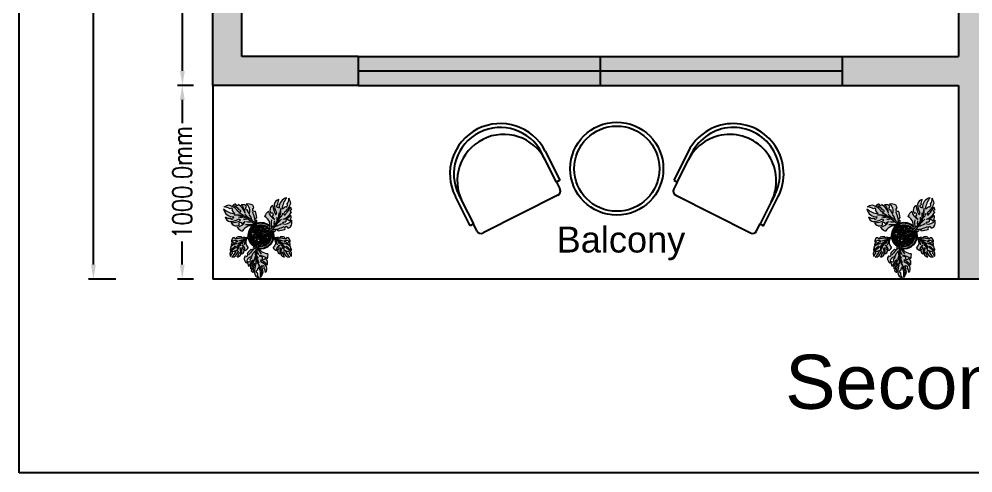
# Model space of a CAD drawing. Header units: millimetres. Extents: x 15734 to 38872, y 8066 to 23066.
# Drawn here: x 15734 to 20659, y 8066 to 10409 of the extents above; entities that cross this region are included whole.
import ezdxf

# ---------------------------------------------------------------- set-up
doc = ezdxf.new("R2010")
doc.units = ezdxf.units.MM
doc.header["$MEASUREMENT"] = 0
doc.layers.get('0').update_dxf_attribs({"color": 4})
for name, color, linetype in [('Balcony Table', 4, 'Continuous'), ('Flower. Ref. TV.', 4, 'Continuous'), ('Wall', 10, 'Continuous'), ('Window Glass', 5, 'Continuous')]:
    doc.layers.add(name, color=color, linetype=linetype)
doc.styles.add('ROMANS', font='romans.shx', dxfattribs={"width": 0.8})
doc.styles.get("Standard").update_dxf_attribs({"font": 'arial.ttf'})
doc.dimstyles.get("Standard").update_dxf_attribs({"dimtxt": 100, "dimasz": 75, "dimexe": 25, "dimexo": 0, "dimgap": 0.09, "dimtad": 0, "dimtoh": 1, "dimdec": 1, "dimzin": 0, "dimdsep": 46, "dimtxsty": 'ROMANS', "dimcen": 0.09, "dimclrd": 7, "dimclre": 7, "dimclrt": 7, "dimadec": 0, "dimazin": 0, "dimtfac": 1, "dimtdec": 1, "dimtofl": 0, "dimtmove": 0, "dimatfit": 3, "dimfxl": 1, "dimtfillclr": 7, "dimtolj": 1, "dimtzin": 0, "dimarcsym": 0})

# ---------------------------------------------------------------- blocks, each defined once
blk = doc.blocks.new('Novo Cashepo')
at = {"ltscale": 0.1}
h = blk.add_hatch(color=75, dxfattribs=at)
h.set_gradient(color1=(108, 164, 86), color2=(102, 154, 81), one_color=1, tint=0.46, name='CYLINDER')
h.paths.add_polyline_path([(-0.081, 0.193, 0.033062), (-0.078, 0.278, -0.981895), (-0.083, 0.332, 0.048855), (-0.11, 0.455, -1.138233), (-0.134, 0.517, 0.018864), (-0.156, 0.56, 0.208979), (-0.278, 0.581, -0.346636), (-0.216, 0.411, -0.42625), (-0.246, 0.441, 0.04537), (-0.248, 0.474, -0.994855), (-0.269, 0.531, 0.044381), (-0.287, 0.558, 0.18118), (-0.37, 0.569, -0.18833), (-0.296, 0.416, 0.191426), (-0.427, 0.576, -1.174476), (-0.47, 0.583, 0.140528), (-0.523, 0.559, -0.125367), (-0.4, 0.471, -2.245001), (-0.411, 0.445, -0.031976), (-0.426, 0.447, 0.181425), (-0.595, 0.563, 0.094503), (-0.686, 0.529, -0.138196), (-0.571, 0.495, -1.074478), (-0.533, 0.465, -0.088291), (-0.488, 0.402, -0.144087), (-0.694, 0.492, 0.388768), (-0.503, 0.35, -0.041945), (-0.522, 0.338, -1.340573), (-0.563, 0.324, -0.196063), (-0.662, 0.346, 0.307628), (-0.572, 0.258, 0.111291), (-0.42, 0.302, -0.314907), (-0.383, 0.283, -0.122145), (-0.553, 0.236, 0.291545), (-0.456, 0.179, 0.043027), (-0.405, 0.195, -1.339402), (-0.354, 0.221, 0.060072), (-0.297, 0.268, -0.231117), (-0.444, 0.154, 0.11449), (-0.35, 0.082, -0.376746), (-0.099, 0.169, 0.228124), (-0.495, 0.379, -0.2613)])
h = blk.add_hatch(color=75, dxfattribs=at)
h.set_gradient(color1=(108, 164, 86), color2=(79, 120, 63), one_color=1, tint=0.36, name='CYLINDER')
h.paths.add_polyline_path([(0.283, 0.427, -0.314907), (0.264, 0.389, -0.122145), (0.217, 0.559, 0.291545), (0.16, 0.463, 0.043027), (0.176, 0.412, -1.339402), (0.202, 0.36, 0.060072), (0.249, 0.303, -0.231117), (0.136, 0.451, 0.11449), (0.063, 0.356, -0.376746), (0.15, 0.105, 0.228124), (0.36, 0.502, -0.2613), (0.174, 0.087, 0.033062), (0.259, 0.085, -0.981895), (0.313, 0.089, 0.048855), (0.436, 0.117, -1.138233), (0.498, 0.141, 0.018864), (0.541, 0.162, 0.208979), (0.562, 0.285, -0.346636), (0.392, 0.222, -0.42625), (0.423, 0.252, 0.04537), (0.455, 0.255, -0.994855), (0.513, 0.275, 0.044381), (0.539, 0.294, 0.18118), (0.55, 0.376, -0.18833), (0.397, 0.302, 0.191426), (0.557, 0.434, -1.174476), (0.564, 0.476, 0.140528), (0.54, 0.529, -0.125367), (0.452, 0.407, -2.245001), (0.426, 0.418, -0.031976), (0.428, 0.433, 0.181425), (0.544, 0.601, 0.094503), (0.51, 0.693, -0.138196), (0.476, 0.577, -1.074478), (0.446, 0.539, -0.088291), (0.383, 0.494, -0.144087), (0.473, 0.701, 0.388768), (0.331, 0.509, -0.041945), (0.319, 0.528, -1.340573), (0.305, 0.569, -0.196063), (0.327, 0.668, 0.307628), (0.239, 0.578, 0.111291)])
h = blk.add_hatch(color=35, dxfattribs=at)
h.set_gradient(color1=(166, 115, 84), color2=(109, 75, 55), one_color=1, tint=0.32, name='INVCYLINDER')
h.paths.add_polyline_path([(-0.019, 0.008, 0.872708), (0, 0.013, 0.378997), (-0.495, 0.379, -0.322151)])
h = blk.add_hatch(color=35, dxfattribs=at)
h.set_gradient(color1=(166, 115, 84), color2=(109, 75, 55), one_color=1, tint=0.32, name='INVCYLINDER')
h.paths.add_polyline_path([(0.36, 0.502, -0.309503), (0.012, 0.032, 0.812635), (0.017, 0.012, 0.364481)])
h = blk.add_hatch(color=9, dxfattribs=at)
h.set_gradient(color1=(185, 193, 193), color2=(81, 92, 92), one_color=1, tint=0.34, name='CURVED')
h.paths.add_polyline_path([(-0.097, 0.167, 0.00155), (-0.099, 0.169, 0.067559), (-0.151, 0.183, 0.253608), (-0.237, -0.024, -0.036817), (-0.193, -0.014, -0.290631)])
h = blk.add_hatch(color=9, dxfattribs=at)
h.set_gradient(color1=(185, 193, 193), color2=(81, 92, 92), one_color=1, tint=0.34, name='CURVED')
h.paths.add_polyline_path([(0.152, 0.111, 0.06904), (0.164, 0.165, 0.288006), (-0.079, 0.223, -0.011646), (-0.081, 0.193, -0.009266), (-0.071, 0.179, -0.341204)])
h = blk.add_hatch(color=33, dxfattribs=at)
h.set_gradient(color1=(179, 165, 128), color2=(150, 134, 90), one_color=1, tint=0.47)
h.paths.add_polyline_path([(-0.047, 0.16, -1), (0.002, 0.16, -1)])
h = blk.add_hatch(color=33, dxfattribs=at)
h.set_gradient(color1=(179, 165, 128), color2=(150, 134, 90), one_color=1, tint=0.47)
h.paths.add_polyline_path([(-0.171, 0.005, 1), (-0.191, 0.005, 1)])
h = blk.add_hatch(color=33, dxfattribs=at)
h.set_gradient(color1=(179, 165, 128), color2=(150, 134, 90), one_color=1, tint=0.47)
h.paths.add_polyline_path([(-0.149, 0.115, 1), (-0.129, 0.115, 1)])
h = blk.add_hatch(color=33, dxfattribs=at)
h.set_gradient(color1=(179, 165, 128), color2=(150, 134, 90), one_color=1, tint=0.47)
edge = h.paths.add_edge_path()
edge.add_spline(control_points=[(-0.126, 0.039), (-0.128, 0.031), (-0.132, 0.016), (-0.099, 0.01), (-0.082, 0.025), (-0.059, 0.048), (-0.085, 0.062), (-0.086, 0.087), (-0.111, 0.089), (-0.124, 0.079), (-0.138, 0.061), (-0.121, 0.057), (-0.124, 0.047), (-0.126, 0.039)], knot_values=[0, 0, 0, 0, 0.020201, 0.040881, 0.075874, 0.093984, 0.117931, 0.138882, 0.158108, 0.177537, 0.194687, 0.200618, 0.219249, 0.219249, 0.219249, 0.219249], degree=3, periodic=0)
h = blk.add_hatch(color=33, dxfattribs=at)
h.set_gradient(color1=(179, 165, 128), color2=(150, 134, 90), one_color=1, tint=0.47)
h.paths.add_polyline_path([(-0.113, 0.143, 1), (-0.093, 0.143, 1)])
h = blk.add_hatch(color=35, dxfattribs=at)
h.set_gradient(color1=(166, 115, 84), color2=(109, 75, 55), one_color=1, tint=0.32, name='INVCYLINDER')
h.paths.add_polyline_path([(0.099, 0.019, 0.726279), (0.092, 0.023, 0.000011), (0.092, 0.023, 0.454782), (-0.024, -0.571, -0.387777)])
h = blk.add_hatch(color=33, dxfattribs=at)
h.set_gradient(color1=(179, 165, 128), color2=(150, 134, 90), one_color=1, tint=0.47)
h.paths.add_polyline_path([(-0.077, 0.004, 1), (-0.097, 0.004, 1)])
h = blk.add_hatch(color=33, dxfattribs=at)
h.set_gradient(color1=(179, 165, 128), color2=(150, 134, 90), one_color=1, tint=0.47)
h.paths.add_polyline_path([(-0.045, 0.022, 1), (-0.075, 0.022, 1)])
h = blk.add_hatch(color=33, dxfattribs=at)
h.set_gradient(color1=(179, 165, 128), color2=(150, 134, 90), one_color=1, tint=0.47)
h.paths.add_polyline_path([(0.024, 0.062, 1), (-0.006, 0.062, 1)])
h = blk.add_hatch(color=33, dxfattribs=at)
h.set_gradient(color1=(179, 165, 128), color2=(150, 134, 90), one_color=1, tint=0.47)
h.paths.add_polyline_path([(0.018, -0.006, 1), (-0.002, -0.006, 1)])
h = blk.add_hatch(color=33, dxfattribs=at)
h.set_gradient(color1=(179, 165, 128), color2=(150, 134, 90), one_color=1, tint=0.47)
h.paths.add_polyline_path([(0.033, 0.119, 1), (0.082, 0.119, 1)])
h = blk.add_hatch(color=33, dxfattribs=at)
h.set_gradient(color1=(179, 165, 128), color2=(150, 134, 90), one_color=1, tint=0.47)
h.paths.add_polyline_path([(0.156, 0.03, 1), (0.126, 0.03, 1)])
h = blk.add_hatch(color=33, dxfattribs=at)
h.set_gradient(color1=(179, 165, 128), color2=(150, 134, 90), one_color=1, tint=0.47)
h.paths.add_polyline_path([(0.183, 0.008, 1), (0.153, 0.008, 1)])
h = blk.add_hatch(color=9, dxfattribs=at)
h.set_gradient(color1=(185, 193, 193), color2=(81, 92, 92), one_color=1, tint=0.34, name='CURVED')
h.paths.add_polyline_path([(0.174, 0.087, -0.003321), (0.169, 0.084, -0.134103), (0.187, -0.015, -0.036923), (0.23, -0.027, 0.121396), (0.216, 0.085, -0.016535)])
h = blk.add_hatch(color=75, dxfattribs=at)
h.set_gradient(color1=(108, 164, 86), color2=(62, 94, 49), one_color=1, tint=0.28, name='CURVED')
h.paths.add_polyline_path([(-0.563, -0.214, -1.174476), (-0.573, -0.24, 0.140528), (-0.565, -0.277, -0.125367), (-0.493, -0.21, -2.245001), (-0.478, -0.22, -0.031976), (-0.481, -0.229, 0.181425), (-0.576, -0.323, 0.094503), (-0.565, -0.385, -0.138196), (-0.529, -0.316, -1.074478), (-0.506, -0.295, -0.088291), (-0.459, -0.274, -0.144087), (-0.543, -0.395, 0.388768), (-0.428, -0.29, -0.041945), (-0.423, -0.304, -1.340573), (-0.419, -0.332, -0.196063), (-0.445, -0.392, 0.307628), (-0.378, -0.346, 0.111291), (-0.387, -0.243, -0.314907), (-0.371, -0.222, -0.122145), (-0.361, -0.336, 0.291545), (-0.313, -0.281, 0.043027), (-0.317, -0.247, -1.339402), (-0.327, -0.211, 0.060072), (-0.35, -0.168, -0.231117), (-0.296, -0.277, 0.11449), (-0.238, -0.225, -0.376746), (-0.262, -0.054, 0.228124), (-0.446, -0.282, -0.2613), (-0.275, -0.039, 0.033062), (-0.329, -0.027, -0.981895), (-0.365, -0.023, 0.048855), (-0.447, -0.026, -1.138233), (-0.489, -0.034, 0.018864), (-0.52, -0.042, 0.208979), (-0.548, -0.118, -0.346636), (-0.432, -0.099, -0.42625), (-0.455, -0.114, 0.04537), (-0.476, -0.112, -0.994855), (-0.515, -0.118, 0.044381), (-0.535, -0.126, 0.18118), (-0.552, -0.178, -0.18833), (-0.445, -0.149, 0.191426)])
h = blk.add_hatch(color=35, dxfattribs=at)
h.set_gradient(color1=(166, 115, 84), color2=(109, 75, 55), one_color=1, tint=0.32, name='INVCYLINDER')
h.paths.add_polyline_path([(-0.071, -0.024, 0.529291), (-0.071, -0.019, 0.456534), (-0.446, -0.282, -0.387777)])
h = blk.add_hatch(color=9, dxfattribs=at)
h.set_gradient(color1=(185, 193, 193), color2=(81, 92, 92), one_color=1, tint=0.34, name='CURVED')
h.paths.add_polyline_path([(-0.192, -0.029, 0.03292), (-0.234, -0.042, 0.221446), (-0.12, -0.204, -0.019377), (-0.082, -0.183, -0.005069), (-0.079, -0.175, -0.256969)])
h = blk.add_hatch(color=33, dxfattribs=at)
h.set_gradient(color1=(179, 165, 128), color2=(150, 134, 90), one_color=1, tint=0.47)
h.paths.add_polyline_path([(-0.127, -0.053, 1), (-0.177, -0.053, 1)])
h = blk.add_hatch(color=33, dxfattribs=at)
h.set_gradient(color1=(179, 165, 128), color2=(150, 134, 90), one_color=1, tint=0.47)
h.paths.add_polyline_path([(-0.129, -0.095, 1), (-0.159, -0.095, 1)])
h = blk.add_hatch(color=33, dxfattribs=at)
h.set_gradient(color1=(179, 165, 128), color2=(150, 134, 90), one_color=1, tint=0.47)
edge = h.paths.add_edge_path()
edge.add_spline(control_points=[(-0.106, -0.138), (-0.102, -0.146), (-0.094, -0.16), (-0.066, -0.142), (-0.063, -0.12), (-0.062, -0.087), (-0.09, -0.094), (-0.107, -0.076), (-0.128, -0.091), (-0.13, -0.107), (-0.129, -0.13), (-0.114, -0.122), (-0.109, -0.131), (-0.106, -0.138)], knot_values=[0, 0, 0, 0, 0.020201, 0.040881, 0.075874, 0.093984, 0.117931, 0.138882, 0.158108, 0.177537, 0.194687, 0.200618, 0.219249, 0.219249, 0.219249, 0.219249], degree=3, periodic=0)
h = blk.add_hatch(color=33, dxfattribs=at)
h.set_gradient(color1=(179, 165, 128), color2=(150, 134, 90), one_color=1, tint=0.47)
h.paths.add_polyline_path([(-0.044, -0.032, 1), (-0.064, -0.032, 1)])
h = blk.add_hatch(color=9, dxfattribs=at)
h.set_gradient(color1=(185, 193, 193), color2=(81, 92, 92), one_color=1, tint=0.34, name='CURVED')
h.paths.add_polyline_path([(0.185, -0.031, -0.449638), (-0.056, -0.183, 0.000699), (-0.057, -0.184, 0.072477), (-0.041, -0.232, 0.40511), (0.228, -0.045, 0.032975)])
h = blk.add_hatch(color=33, dxfattribs=at)
h.set_gradient(color1=(179, 165, 128), color2=(150, 134, 90), one_color=1, tint=0.47)
h.paths.add_polyline_path([(-0.019, -0.056, 1), (-0.05, -0.056, 1)])
h = blk.add_hatch(color=33, dxfattribs=at)
h.set_gradient(color1=(179, 165, 128), color2=(150, 134, 90), one_color=1, tint=0.47)
h.paths.add_polyline_path([(-0.015, -0.015, 1), (-0.035, -0.015, 1)])
h = blk.add_hatch(color=33, dxfattribs=at)
h.set_gradient(color1=(179, 165, 128), color2=(150, 134, 90), one_color=1, tint=0.47)
edge = h.paths.add_edge_path()
edge.add_spline(control_points=[(0.025, -0.1), (0.017, -0.098), (0.002, -0.094), (-0.004, -0.127), (0.011, -0.144), (0.034, -0.166), (0.048, -0.141), (0.073, -0.14), (0.075, -0.115), (0.065, -0.102), (0.047, -0.088), (0.043, -0.104), (0.033, -0.102), (0.025, -0.1)], knot_values=[0, 0, 0, 0, 0.020201, 0.040881, 0.075874, 0.093984, 0.117931, 0.138882, 0.158108, 0.177537, 0.194687, 0.200618, 0.219249, 0.219249, 0.219249, 0.219249], degree=3, periodic=0)
h = blk.add_hatch(color=33, dxfattribs=at)
h.set_gradient(color1=(179, 165, 128), color2=(150, 134, 90), one_color=1, tint=0.47)
h.paths.add_polyline_path([(0.06, -0.044, 1), (0.04, -0.044, 1)])
h = blk.add_hatch(color=35, dxfattribs=at)
h.set_gradient(color1=(166, 115, 84), color2=(109, 75, 55), one_color=1, tint=0.32, name='INVCYLINDER')
h.paths.add_polyline_path([(0.431, -0.282, 0.456534), (0.057, -0.019, 0.529291), (0.056, -0.024, -0.387777)])
h = blk.add_hatch(color=33, dxfattribs=at)
h.set_gradient(color1=(179, 165, 128), color2=(150, 134, 90), one_color=1, tint=0.47)
h.paths.add_polyline_path([(0.094, -0.041, 1), (0.064, -0.041, 1)])
h = blk.add_hatch(color=33, dxfattribs=at)
h.set_gradient(color1=(179, 165, 128), color2=(150, 134, 90), one_color=1, tint=0.47)
h.paths.add_polyline_path([(0.133, -0.109, 1), (0.084, -0.109, 1)])
h = blk.add_hatch(color=33, dxfattribs=at)
h.set_gradient(color1=(179, 165, 128), color2=(150, 134, 90), one_color=1, tint=0.47)
h.paths.add_polyline_path([(0.174, -0.054, 1), (0.125, -0.054, 1)])
h = blk.add_hatch(color=75, dxfattribs=at)
h.set_gradient(color1=(108, 164, 86), color2=(154, 193, 138), one_color=1, tint=0.65, name='HEMISPHERICAL')
h.paths.add_polyline_path([(0.417, -0.099, -0.346636), (0.534, -0.118, 0.208979), (0.505, -0.042, 0.018864), (0.475, -0.034, -1.138233), (0.432, -0.026, 0.048855), (0.35, -0.023, -0.981895), (0.315, -0.027, 0.033062), (0.261, -0.039, -0.2613), (0.431, -0.282, 0.228124), (0.248, -0.054, -0.376746), (0.223, -0.225, 0.11449), (0.281, -0.277, -0.231117), (0.335, -0.168, 0.060072), (0.313, -0.211, -1.339402), (0.302, -0.247, 0.043027), (0.299, -0.281, 0.291545), (0.347, -0.336, -0.122145), (0.356, -0.222, -0.314907), (0.372, -0.243, 0.111291), (0.363, -0.346, 0.307628), (0.431, -0.392, -0.196063), (0.404, -0.332, -1.340573), (0.408, -0.304, -0.041945), (0.414, -0.29, 0.388768), (0.528, -0.395, -0.144087), (0.445, -0.274, -0.088291), (0.491, -0.295, -1.074478), (0.515, -0.316, -0.138196), (0.551, -0.385, 0.094503), (0.562, -0.323, 0.181425), (0.466, -0.229, -0.031976), (0.463, -0.22, -2.245001), (0.478, -0.21, -0.125367), (0.55, -0.277, 0.140528), (0.559, -0.24, -1.174476), (0.549, -0.214, 0.191426), (0.43, -0.149, -0.18833), (0.537, -0.178, 0.18118), (0.52, -0.126, 0.044381), (0.501, -0.118, -0.994855), (0.462, -0.112, 0.04537), (0.44, -0.114, -0.42625)])
h = blk.add_hatch(color=75, dxfattribs=at)
h.set_gradient(color1=(108, 164, 86), color2=(128, 178, 108), one_color=1, tint=0.56, name='CYLINDER')
h.paths.add_polyline_path([(-0.093, -0.215, -0.021499), (-0.082, -0.183, 0.033062), (-0.145, -0.221, -0.981895), (-0.183, -0.249, 0.048855), (-0.259, -0.327, -1.138233), (-0.293, -0.373, 0.018864), (-0.314, -0.409, 0.208979), (-0.272, -0.507, -0.346636), (-0.178, -0.383, -0.218356), (-0.107, -0.288, -0.045186), (-0.093, -0.217, -0.00127), (-0.095, -0.216, -0.001036)])
h = blk.add_hatch(color=75, dxfattribs=at)
h.set_gradient(color1=(108, 164, 86), color2=(128, 178, 108), one_color=1, tint=0.56, name='CYLINDER')
h.paths.add_polyline_path([(-0.186, -0.418, 0.04537), (-0.208, -0.436, -0.994855), (-0.24, -0.478, 0.044381), (-0.251, -0.503, 0.18118), (-0.22, -0.568, -0.18833), (-0.144, -0.443, 0.191426), (-0.198, -0.613, -0.461932), (-0.171, -0.622, -0.164855), (-0.099, -0.411, -0.076989), (-0.107, -0.288, 0.218356), (-0.178, -0.383, -0.42625)])
h = blk.add_hatch(color=75, dxfattribs=at)
h.set_gradient(color1=(108, 164, 86), color2=(128, 178, 108), one_color=1, tint=0.56, name='CYLINDER')
h.paths.add_polyline_path([(0.115, -0.429, 0.11449), (0.123, -0.326, -0.376746), (-0.057, -0.184, 0.228124), (-0.024, -0.571, -0.289779), (-0.013, -0.768, 0.388768), (0.001, -0.563, -0.041945), (0.018, -0.571, -1.340573), (0.048, -0.594, -0.196063), (0.078, -0.676, 0.307628), (0.1, -0.57, 0.111291), (-0.003, -0.48, -0.314907), (-0.007, -0.444, -0.122145), (0.107, -0.546, 0.291545), (0.103, -0.449, 0.043027), (0.068, -0.419, -1.339402), (0.025, -0.394, 0.060072), (-0.036, -0.374, -0.231117)])
h = blk.add_hatch(color=75, dxfattribs=at)
h.set_gradient(color1=(108, 164, 86), color2=(128, 178, 108), one_color=1, tint=0.56, name='CYLINDER')
h.paths.add_polyline_path([(-0.111, -0.729, 0.094503), (-0.043, -0.779, -0.138196), (-0.073, -0.68, -1.074478), (-0.069, -0.638, -0.088291), (-0.044, -0.576, -0.144087), (-0.013, -0.768, 0.289779), (-0.024, -0.571, -0.111568), (-0.099, -0.411, 0.164855), (-0.171, -0.622, -0.461932), (-0.184, -0.648, 0.140528), (-0.142, -0.675, -0.125367), (-0.135, -0.545, -2.245001), (-0.111, -0.541, -0.031976), (-0.106, -0.553, 0.181425)])
at = {"lineweight": 5, "ltscale": 0.1}
for centre, radius in [((-0.022, 0.16), 0.0245), ((0.039, 0.167), 0.015), ((-0.181, 0.005), 0.00994), ((-0.155, 0.035), 0.0245), ((-0.144, 0.071), 0.00994), ((-0.139, 0.115), 0.00994), ((-0.13, 0.091), 0.00994), ((-0.128, 0.005), 0.00994), ((-0.101, 0.113), 0.015), ((-0.103, 0.143), 0.00994), ((-0.087, 0.004), 0.00994), ((-0.075, 0.093), 0.015), ((-0.066, 0.066), 0.00994), ((-0.06, 0.022), 0.015), ((-0.064, -0.005), 0.00994), ((-0.04, 0.002), 0.00994), ((-0.018, 0.109), 0.00994), ((-0.007, 0.084), 0.00994), ((0.009, 0.062), 0.015), ((0.008, -0.006), 0.00994), ((0.015, 0.101), 0.015), ((0.021, 0.137), 0.015), ((0.035, 0.003), 0.00994), ((0.043, 0.074), 0.015), ((0.058, 0.119), 0.0245), ((0.072, 0.078), 0.00994), ((0.099, 0.094), 0.015), ((0.104, 0.134), 0.015), ((0.099, 0.002), 0.00994), ((0.113, 0.029), 0.00994), ((0.127, 0.005), 0.00994), ((0.141, 0.03), 0.015), ((0.163, 0.054), 0.00994), ((0.168, 0.008), 0.015), ((-0.152, -0.053), 0.0245), ((-0.144, -0.095), 0.015), ((-0.111, -0.041), 0.015), ((-0.081, -0.04), 0.00994), ((-0.077, -0.069), 0.00994), ((-0.054, -0.032), 0.00994), ((-0.034, -0.056), 0.015), ((-0.025, -0.015), 0.00994), ((-0.013, -0.155), 0.015), ((-0.009, -0.031), 0.00994), ((0.033, -0.072), 0.015), ((0.05, -0.044), 0.00994), ((0.054, -0.166), 0.00994), ((0.075, -0.078), 0.015), ((0.079, -0.041), 0.015), ((0.087, -0.151), 0.00994), ((0.109, -0.109), 0.0245), ((0.108, -0.063), 0.015), ((0.15, -0.054), 0.0245)]:
    blk.add_circle(centre, radius, dxfattribs=at)
for centre, radius, start, end in [((-0.551, 0.307), 0.26, 99.8207, 121.4151), ((-0.689, 0.307), 0.222, 57.8752, 89.3481), ((-0.666, 0.281), 0.291, 34.8613, 75.9935), ((-0.455, 0.479), 0.105, 98.3059, 130.3029), ((-0.636, 0.275), 0.306, 39.7257, 68.3087), ((-0.449, 0.576), 0.0218, 160.6631, 359.0131), ((-0.562, 0.33), 0.28, 17.9062, 61.2534), ((-0.343, 0.453), 0.119, 62.1153, 103.1932), ((-0.528, 0.397), 0.233, 4.6076, 47.2701), ((-0.259, 0.503), 0.0304, 110.1108, 289.5198), ((-0.427, 0.442), 0.181, 29.481, 39.6456), ((-0.24, 0.431), 0.155, 56.9429, 104.1578), ((-0.355, 0.456), 0.146, 341.9118, 58.3844), ((-0.723, 0.253), 0.645, 24.1234, 28.4463), ((0.264, 0.467), 0.104, 117.2921, 182.3073), ((0.584, 0.57), 0.367, 181.7055, 209.5612), ((0.349, 0.558), 0.112, 101.2825, 169.6799), ((0.598, 0.6), 0.359, 183.393, 208.7944), ((0.306, 0.547), 0.0226, 92.4292, 305.5449), ((0.437, 0.592), 0.134, 145.305, 189.6765), ((0.507, 0.528), 0.176, 101.0186, 185.9966), ((0.779, 0.444), 0.399, 140.0122, 172.8088), ((0.288, 0.695), 0.222, 295.3016, 315.484), ((0.262, 0.672), 0.291, 304.8613, 345.9935), ((0.463, 0.557), 0.024, 227.5673, 55.7919), ((0.256, 0.642), 0.306, 309.7257, 338.3087), ((0.288, 0.695), 0.222, 327.8752, 359.3481), ((0.288, 0.557), 0.26, 9.8207, 31.4151), ((0.46, 0.461), 0.105, 8.3059, 40.3029), ((-0.438, 0.798), 0.399, 230.0122, 262.8088), ((-0.521, 0.526), 0.176, 191.0186, 275.9966), ((-0.551, 0.481), 0.024, 317.5673, 145.7919), ((-0.689, 0.307), 0.222, 25.3016, 45.484), ((-0.404, 0.565), 0.12, 259.0186, 266.3445), ((-0.394, 0.453), 0.0186, 205.201, 109.1617), ((-0.433, 0.281), 0.137, 36.1411, 80.3873), ((-0.403, 0.243), 0.182, 28.6905, 56.0246), ((-0.427, 0.442), 0.181, 359.2754, 10.1496), ((-0.216, 0.44), 0.0293, 181.0153, 270.3634), ((-0.385, 0.246), 0.219, 9.4944, 41.5537), ((-0.626, 0.206), 0.521, 1.9256, 26.9542), ((-0.126, 0.484), 0.0334, 103.7865, 298.5822), ((-0.723, 0.253), 0.645, 7.0576, 18.2453), ((0.303, 0.248), 0.263, 129.608, 155.7334), ((-0.036, 0.181), 0.201, 337.7465, 60.3213), ((0.343, 0.493), 0.212, 191.5061, 243.5602), ((0.462, 0.526), 0.308, 191.8137, 201.6687), ((0.196, 0.39), 0.0302, 280.5489, 133.5686), ((0.462, 0.526), 0.308, 212.4488, 226.1997), ((0.247, 0.421), 0.0364, 298.8789, 8.7972), ((0.508, 0.378), 0.187, 165.9423, 193.4167), ((0.262, 0.439), 0.137, 306.1411, 350.3873), ((0.311, 0.569), 0.28, 287.9062, 331.2534), ((0.378, 0.534), 0.233, 274.6076, 317.2701), ((0.434, 0.401), 0.0186, 115.201, 19.1617), ((0.546, 0.41), 0.12, 169.0186, 176.3445), ((0.557, 0.456), 0.0218, 70.6631, 269.0131), ((0.434, 0.349), 0.119, 332.1153, 13.1932), ((-0.585, 0.456), 0.134, 235.305, 279.6765), ((-0.552, 0.368), 0.112, 191.2825, 259.6799), ((-0.593, 0.617), 0.359, 273.393, 298.7944), ((-0.54, 0.325), 0.0226, 182.4292, 35.5449), ((-0.564, 0.603), 0.367, 271.7055, 299.5612), ((-0.46, 0.283), 0.104, 207.2921, 272.3073), ((-0.519, 0.481), 0.308, 281.8137, 291.6687), ((-0.486, 0.362), 0.212, 281.5061, 333.5602), ((-0.415, 0.266), 0.0364, 28.8789, 98.7972), ((-0.372, 0.527), 0.187, 255.9423, 283.4167), ((-0.384, 0.215), 0.0302, 10.5489, 223.5686), ((-0.519, 0.481), 0.308, 302.4488, 316.1997), ((-0.175, -0.017), 0.201, 67.7465, 150.3213), ((-0.308, 0.501), 0.194, 262.3137, 283.7119), ((-0.228, 0.827), 0.622, 264.4084, 278.6615), ((-0.225, 0.426), 0.171, 255.544, 283.8081), ((-0.08, 0.305), 0.0274, 95.6708, 273.5772), ((-0.723, 0.253), 0.645, 354.6159, 2.1904), ((0.808, 0.234), 0.622, 174.4084, 188.6615), ((0.407, 0.232), 0.171, 165.544, 193.8081), ((0.227, 0.391), 0.219, 279.4944, 311.5537), ((0.482, 0.314), 0.194, 172.3137, 193.7119), ((0.224, 0.409), 0.182, 298.6905, 326.0246), ((0.438, 0.361), 0.146, 251.9118, 328.3844), ((0.421, 0.223), 0.0293, 91.0153, 180.3634), ((0.423, 0.433), 0.181, 269.2754, 280.1496), ((0.484, 0.265), 0.0304, 20.1108, 199.5198), ((0.423, 0.433), 0.181, 299.481, 309.6456), ((0.412, 0.247), 0.155, 326.9429, 14.1578), ((-0.242, 0.322), 0.263, 219.608, 245.7334), ((0.234, 0.729), 0.645, 264.6159, 272.1904), ((0.187, 0.633), 0.521, 271.9256, 296.9542), ((0.286, 0.087), 0.0274, 5.6708, 183.5772), ((0.234, 0.729), 0.645, 277.0576, 288.2453), ((0.465, 0.133), 0.0334, 13.7865, 208.5822), ((0.234, 0.729), 0.645, 294.1234, 298.4463), ((-0.423, -0.331), 0.183, 96.9812, 140.3284), ((-0.474, -0.175), 0.0773, 141.1903, 182.2681), ((-0.462, -0.3), 0.152, 83.6826, 126.345), ((-0.447, -0.112), 0.101, 136.0179, 183.2328), ((-0.478, -0.182), 0.0952, 60.9868, 137.4594), ((-0.478, -0.23), 0.118, 108.5559, 118.7205), ((-0.393, -0.443), 0.421, 103.1984, 107.5212), ((-0.496, -0.115), 0.0199, 189.1858, 8.5947), ((-0.468, -0.033), 0.0217, 182.8615, 17.6572), ((-0.478, -0.23), 0.118, 78.3504, 89.2246), ((-0.375, -0.254), 0.0892, 115.216, 159.4623), ((-0.451, -0.096), 0.0191, 260.0903, 349.4383), ((-0.393, -0.443), 0.421, 86.1325, 97.3203), ((-0.351, -0.387), 0.34, 81.0006, 106.0292), ((-0.347, -0.24), 0.119, 107.7654, 135.0996), ((-0.347, -0.227), 0.143, 88.5693, 120.6287), ((-0.501, -0.146), 0.126, 341.3887, 2.7869), ((-0.347, -0.025), 0.0179, 174.7458, 352.6522), ((-0.514, -0.285), 0.201, 21.5237, 35.2746), ((-0.434, -0.278), 0.138, 0.581, 52.6352), ((-0.443, -0.103), 0.112, 334.6189, 2.8831), ((-0.393, -0.443), 0.421, 73.6909, 81.2654), ((-0.699, -0.055), 0.405, 343.4834, 357.7365), ((-0.152, -0.126), 0.131, 146.8215, 229.3963), ((0.138, -0.126), 0.131, 310.6037, 33.1785), ((0.379, -0.443), 0.421, 98.7346, 106.3091), ((0.685, -0.055), 0.405, 182.2635, 196.5166), ((0.419, -0.278), 0.138, 127.3648, 179.419), ((0.337, -0.387), 0.34, 73.9708, 98.9994), ((0.5, -0.285), 0.201, 144.7254, 158.4763), ((0.333, -0.025), 0.0179, 187.3478, 5.2542), ((0.428, -0.103), 0.112, 177.1169, 205.3811), ((0.333, -0.227), 0.143, 59.3713, 91.4307), ((0.379, -0.443), 0.421, 82.6797, 93.8675), ((0.486, -0.146), 0.126, 177.2131, 198.6113), ((0.333, -0.24), 0.119, 44.9004, 72.2346), ((0.361, -0.254), 0.0892, 20.5377, 64.784), ((0.464, -0.182), 0.0952, 42.5406, 119.0132), ((0.436, -0.096), 0.0191, 190.5617, 279.9097), ((0.447, -0.3), 0.152, 53.655, 96.3174), ((0.408, -0.331), 0.183, 39.6716, 83.0188), ((0.453, -0.033), 0.0217, 162.3428, 357.1385), ((0.463, -0.23), 0.118, 90.7754, 101.6496), ((0.481, -0.115), 0.0199, 171.4053, 350.8142), ((0.379, -0.443), 0.421, 72.4788, 76.8016), ((0.463, -0.23), 0.118, 61.2795, 71.4441), ((0.433, -0.112), 0.101, 356.7672, 43.9821), ((0.46, -0.175), 0.0773, 357.7319, 38.8097), ((-0.404, -0.403), 0.19, 113.9363, 155.0685), ((-0.407, -0.326), 0.17, 178.8957, 200.49), ((-0.566, -0.228), 0.0142, 239.7381, 78.088), ((-0.505, -0.243), 0.0687, 177.3808, 209.3779), ((-0.397, -0.385), 0.199, 118.8007, 147.3836), ((-0.423, -0.415), 0.145, 136.9502, 168.4231), ((-0.707, -0.193), 0.26, 309.0872, 341.8838), ((-0.543, -0.28), 0.115, 270.0936, 355.0715), ((-0.518, -0.305), 0.0157, 36.6423, 224.8669), ((-0.423, -0.415), 0.145, 104.3766, 124.559), ((-0.481, -0.208), 0.0121, 284.2759, 188.2367), ((-0.554, -0.2), 0.0785, 338.0936, 345.4195), ((-0.506, -0.33), 0.0874, 314.38, 358.7514), ((-0.446, -0.319), 0.0729, 270.3575, 338.7549), ((-0.417, -0.317), 0.0148, 261.5041, 114.6198), ((-0.525, -0.185), 0.122, 335.0173, 2.4916), ((-0.363, -0.244), 0.0238, 107.9539, 177.8722), ((-0.61, -0.315), 0.234, 352.4679, 17.8694), ((-0.597, -0.298), 0.239, 350.7805, 18.6362), ((-0.38, -0.271), 0.0679, 286.3671, 351.3823), ((-0.327, -0.23), 0.0197, 89.6239, 302.6435), ((-0.514, -0.285), 0.201, 0.8887, 10.7437), ((-0.378, -0.126), 0.171, 298.683, 324.8084), ((-0.273, -0.352), 0.0288, 226.5625, 61.3582), ((0.174, -0.677), 0.557, 129.8335, 141.0213), ((0.163, -0.585), 0.45, 124.7016, 149.7302), ((-0.164, -0.235), 0.0237, 218.4468, 36.3532), ((-0.039, -0.413), 0.142, 118.5185, 167.7887), ((0.174, -0.677), 0.557, 117.3918, 124.9664), ((-0.184, -0.397), 0.148, 18.3199, 46.584), ((-0.474, -0.586), 0.537, 27.1843, 41.4375), ((0.114, -0.153), 0.174, 190.5225, 273.0973), ((-0.101, -0.36), 0.227, 342.384, 8.5094), ((0.363, -0.126), 0.171, 215.1916, 241.317), ((0.5, -0.285), 0.201, 169.2563, 179.1113), ((0.366, -0.271), 0.0679, 188.6177, 253.6329), ((0.313, -0.23), 0.0197, 237.3565, 90.3761), ((0.583, -0.298), 0.239, 161.3638, 189.2195), ((0.349, -0.244), 0.0238, 2.1278, 72.0461), ((0.595, -0.315), 0.234, 162.1306, 187.5321), ((0.431, -0.319), 0.0729, 201.2451, 269.6425), ((0.402, -0.317), 0.0148, 65.3802, 278.4959), ((0.511, -0.185), 0.122, 177.5084, 204.9827), ((0.492, -0.33), 0.0874, 181.2486, 225.62), ((0.528, -0.28), 0.115, 184.9285, 269.9064), ((0.409, -0.415), 0.145, 55.441, 75.6234), ((0.692, -0.193), 0.26, 198.1162, 230.9128), ((0.466, -0.208), 0.0121, 351.7633, 255.7241), ((0.539, -0.2), 0.0785, 194.5805, 201.9064), ((0.389, -0.403), 0.19, 24.9315, 66.0637), ((0.382, -0.385), 0.199, 32.6164, 61.1993), ((0.504, -0.305), 0.0157, 315.1331, 143.3577), ((0.409, -0.415), 0.145, 11.5769, 43.0498), ((0.552, -0.228), 0.0142, 101.912, 300.2619), ((0.49, -0.243), 0.0687, 330.6221, 2.6192), ((0.392, -0.326), 0.17, 339.51, 1.1043), ((0.174, -0.677), 0.557, 146.8994, 151.2222), ((-0.18, -0.41), 0.134, 179.7189, 226.9338), ((-0.146, -0.505), 0.126, 104.6878, 181.1604), ((-0.102, -0.551), 0.157, 152.2569, 162.4215), ((-0.149, -0.494), 0.102, 184.8913, 225.9691), ((-0.225, -0.457), 0.0263, 232.8868, 52.2957), ((-0.022, -0.603), 0.201, 127.3836, 170.046), ((-0.102, -0.551), 0.157, 122.0514, 132.9256), ((0.043, -0.596), 0.242, 140.6821, 184.0293), ((-0.199, -0.397), 0.0253, 303.7913, 33.1393), ((0.177, -0.623), 0.348, 142.4479, 179.8931), ((-0.125, -0.532), 0.016, 327.9769, 231.9376), ((0.032, -0.44), 0.157, 151.4664, 178.8006), ((0.018, -0.479), 0.118, 158.917, 203.1632), ((-0.2, -0.492), 0.167, 25.0896, 46.4879), ((-0.189, -0.55), 0.161, 18.7183, 46.1926), ((-0.016, -0.556), 0.183, 44.282, 96.3362), ((-0.087, -0.636), 0.266, 65.2247, 78.9756), ((0.021, -0.459), 0.0315, 151.6549, 221.5732), ((-0.154, -0.725), 0.317, 34.4815, 62.3371), ((-0.151, -0.753), 0.31, 36.1689, 61.5704), ((0.043, -0.413), 0.0261, 133.3249, 346.3445), ((-0.087, -0.636), 0.266, 44.5897, 54.4447), ((0.029, -0.501), 0.09, 330.0681, 35.0833), ((-0.188, -0.629), 0.0188, 283.4391, 121.789), ((-0.116, -0.588), 0.091, 221.0818, 253.0788), ((0.117, -0.624), 0.264, 162.5017, 191.0846), ((0.127, -0.648), 0.252, 157.6373, 198.7695), ((-0.202, -0.591), 0.104, 21.7946, 29.1205), ((-0.072, -0.659), 0.0208, 80.3433, 268.5678), ((0.119, -0.677), 0.192, 180.6511, 212.1241), ((0.119, -0.677), 0.192, 148.0776, 168.26), ((-0.355, -0.725), 0.345, 352.7882, 25.5848), ((-0.174, -0.678), 0.185, 330.9322, 35.574), ((-0.118, -0.658), 0.152, 313.7946, 38.7725), ((0.036, -0.578), 0.0195, 305.2051, 158.3208), ((-0.038, -0.672), 0.116, 358.081, 42.4524), ((0.011, -0.607), 0.0965, 314.0585, 22.4559), ((0.054, -0.577), 0.225, 222.5967, 244.191)]:
    blk.add_arc(centre, radius, start, end, dxfattribs=at)
at = {"ltscale": 0.1}
for centre, radius, start, end in [((0.437, 0.592), 0.134, 208.2976, 217.9049), ((-0.585, 0.456), 0.134, 298.2976, 307.9049), ((-0.003, 0), 0.235, 129.0122, 185.9347), ((-0.003, 0), 0.235, 44.5248, 108.7916), ((-0.003, 0), 0.191, 35.4554, 110.8148), ((-0.003, 0), 0.191, 119.3518, 184.1737), ((-0.003, 0), 0.191, 355.3819, 25.9338), ((-0.003, 0), 0.235, 353.3979, 21.0844), ((-0.003, 0), 0.235, 190.2712, 240.2168), ((-0.003, 0), 0.191, 188.82, 246.4657), ((-0.003, 0), 0.191, 253.7485, 350.5904), ((-0.003, 0), 0.235, 260.7676, 348.9809), ((-0.506, -0.33), 0.0874, 17.3725, 26.9799), ((-0.003, 0), 0.235, 247.0716, 247.3627), ((0.492, -0.33), 0.0874, 153.0201, 162.6275), ((-0.038, -0.672), 0.116, 61.0735, 70.6809)]:
    blk.add_arc(centre, radius, start, end, dxfattribs=at)
at = {"lineweight": 20, "ltscale": 0.1}
for centre, radius, start, end in [((-0.454, -0.083), 0.464, 12.0191, 95.0453), ((-0.515, -0.138), 0.518, 16.3708, 87.7964), ((-0.157, 0.521), 0.518, 289.0066, 357.7964), ((-0.102, 0.461), 0.464, 284.942, 5.0453), ((0.293, -0.325), 0.401, 120.0005, 217.8213), ((0.361, -0.343), 0.447, 125.7916, 210.5723), ((-0.01, 0.012), 0.00971, 203.8853, 8.3312), ((0.017, 0.023), 0.0107, 117.5535, 273.9476), ((0.095, 0.02), 0.00417, 352.069, 136.0321), ((-0.145, -0.313), 0.303, 76.2995, 174.1203), ((-0.117, -0.358), 0.337, 82.0906, 166.8713), ((-0.073, -0.022), 0.00315, 308.368, 92.3311), ((0.058, -0.022), 0.00315, 87.6689, 231.632), ((0.103, -0.358), 0.337, 13.1287, 97.9094), ((0.13, -0.313), 0.303, 5.8797, 103.7005)]:
    blk.add_arc(centre, radius, start, end, dxfattribs=at)
at = {"lineweight": 5, "ltscale": 0.1}
for points in [[(-0.126, 0.039), (-0.127, 0.019), (-0.107, 0.013), (-0.076, 0.031), (-0.067, 0.046), (-0.081, 0.065), (-0.09, 0.084), (-0.109, 0.087), (-0.125, 0.076), (-0.132, 0.061), (-0.127, 0.058), (-0.126, 0.039)], [(-0.106, -0.138), (-0.093, -0.154), (-0.074, -0.145), (-0.063, -0.112), (-0.065, -0.094), (-0.089, -0.09), (-0.108, -0.081), (-0.125, -0.091), (-0.129, -0.11), (-0.124, -0.127), (-0.119, -0.125), (-0.106, -0.138)], [(0.025, -0.1), (0.005, -0.099), (-0.001, -0.119), (0.017, -0.149), (0.032, -0.159), (0.051, -0.145), (0.07, -0.136), (0.073, -0.117), (0.062, -0.101), (0.046, -0.093), (0.044, -0.099), (0.025, -0.1)]]:
    blk.add_spline(points, degree=3, dxfattribs=at)
blk = doc.blocks.new('*D128')
at = {"layer": 'Defpoints', "color": 0}
for p in [(16576.7, 10066), (16634.1, 10066), (16634.1, 9066)]:
    blk.add_point(p, dxfattribs=at)
at = {"layer": 'Wall', "color": 7, "lineweight": -2, "transparency": 16777216}
for p, q in [((16634.1, 10066), (16551.7, 10066)), ((16576.7, 9991), (16576.7, 9870.8)), ((16576.7, 9141), (16576.7, 9261.1)), ((16634.1, 9066), (16551.7, 9066))]:
    blk.add_line(p, q, dxfattribs=at)
at = {"layer": 'Wall', "color": 7, "transparency": 16777216}
for points in [[(16564.2, 9991), (16589.2, 9991), (16576.7, 10066)], [(16564.2, 9141), (16589.2, 9141), (16576.7, 9066)]]:
    blk.add_solid(points, dxfattribs=at)
at = {"layer": 'Wall', "color": 7, "transparency": 16777216, "insert": (16576.7, 9566), "char_height": 100, "attachment_point": 5, "rotation": 90, "style": 'ROMANS'}
blk.add_mtext('\\A1;1000.0mm', dxfattribs=at)
blk = doc.blocks.new('*D129')
at = {"layer": 'Defpoints', "color": 0}
for p in [(16577.5, 13716), (16634.1, 13716), (16634.1, 10066)]:
    blk.add_point(p, dxfattribs=at)
at = {"layer": 'Wall', "color": 7, "lineweight": -2, "transparency": 16777216}
for p, q in [((16634.1, 13716), (16552.5, 13716)), ((16577.5, 13641), (16577.5, 12201.5)), ((16577.5, 10141), (16577.5, 11580.4)), ((16634.1, 10066), (16552.5, 10066))]:
    blk.add_line(p, q, dxfattribs=at)
at = {"layer": 'Wall', "color": 7, "transparency": 16777216}
for points in [[(16565, 13641), (16590, 13641), (16577.5, 13716)], [(16565, 10141), (16590, 10141), (16577.5, 10066)]]:
    blk.add_solid(points, dxfattribs=at)
at = {"layer": 'Wall', "color": 7, "transparency": 16777216, "insert": (16577.5, 11891), "char_height": 100, "attachment_point": 5, "rotation": 90, "style": 'ROMANS'}
blk.add_mtext('\\A1;3650.0mm', dxfattribs=at)
blk = doc.blocks.new('*D133')
at = {"layer": 'Defpoints', "color": 0}
for p in [(16234.1, 22066), (16117.9, 9066), (16234.1, 9066)]:
    blk.add_point(p, dxfattribs=at)
at = {"layer": 'Wall', "color": 7, "lineweight": -2, "transparency": 16777216}
for p, q in [((16234.1, 22066), (16092.9, 22066)), ((16117.9, 21991), (16117.9, 15908.9)), ((16117.9, 9141), (16117.9, 15223)), ((16234.1, 9066), (16092.9, 9066))]:
    blk.add_line(p, q, dxfattribs=at)
at = {"layer": 'Wall', "color": 7, "transparency": 16777216}
for points in [[(16105.4, 21991), (16130.4, 21991), (16117.9, 22066)], [(16105.4, 9141), (16130.4, 9141), (16117.9, 9066)]]:
    blk.add_solid(points, dxfattribs=at)
at = {"layer": 'Wall', "color": 7, "transparency": 16777216, "insert": (16117.9, 15566), "char_height": 100, "attachment_point": 5, "rotation": 90, "style": 'ROMANS'}
blk.add_mtext('\\A1;13000.0mm', dxfattribs=at)

msp = doc.modelspace()

# ---------------------------------------------------------------- hatches: boundary and pattern name
at = {"layer": 'Wall'}
h = msp.add_hatch(color=3, dxfattribs=at)
h.dxf.hatch_style = 1
h.paths.add_polyline_path([(24734.07, 18028.46), (24584.07, 18028.46), (24584.07, 17715.96), (22384.07, 17715.96), (22384.07, 18840.96), (22634.07, 18840.96), (22634.07, 18990.96), (22384.07, 18990.96), (22384.07, 19240.96), (22234.07, 19240.96), (22234.07, 17565.96), (24084.07, 17565.96), (24084.07, 16865.96), (24234.07, 16865.96), (24234.07, 17565.96), (24734.07, 17565.96)])
h.paths.add_polyline_path([(24734.07, 19215.96), (24584.07, 19215.96), (24584.07, 18990.96), (23634.07, 18990.96), (23634.07, 18840.96), (24584.07, 18840.96), (24584.07, 18528.46), (24734.07, 18528.46)])
h.paths.add_polyline_path([(24734.07, 19915.96), (24584.07, 19915.96), (24584.07, 19715.96), (24734.07, 19715.96)])
h.paths.add_polyline_path([(24234.07, 16365.96), (24084.07, 16365.96), (24084.07, 14915.96), (24234.07, 14915.96)])
h.paths.add_polyline_path([(24734.07, 22065.96), (23134.07, 22065.96), (23134.07, 21915.96), (24584.07, 21915.96), (24584.07, 20790.96), (23634.07, 20790.96), (23634.07, 20640.96), (24584.07, 20640.96), (24584.07, 20415.96), (24734.07, 20415.96)])
h.paths.add_polyline_path([(22384.07, 21915.96), (22634.07, 21915.96), (22634.07, 22065.96), (22009.07, 22065.96), (22009.07, 21915.96), (22234.07, 21915.96), (22234.07, 20240.96), (22384.07, 20240.96)])
h.paths.add_polyline_path([(20959.07, 22065.96), (19534.07, 22065.96), (19534.07, 21915.96), (20584.07, 21915.96), (20584.07, 18965.96), (20734.07, 18965.96), (20734.07, 21915.96), (20959.07, 21915.96)])
h.paths.add_polyline_path([(17934.07, 22065.96), (16734.07, 22065.96), (16734.07, 17565.96), (17234.07, 17565.96), (17234.07, 16715.96), (17384.07, 16715.96), (17384.07, 17565.96), (20584.07, 17565.96), (20584.07, 15365.96), (20334.07, 15365.96), (20334.07, 15215.96), (20584.07, 15215.96), (20584.07, 14965.96), (20734.07, 14965.96), (20734.07, 17965.96), (20584.07, 17965.96), (20584.07, 17715.96), (16884.07, 17715.96), (16884.07, 21915.96), (17934.07, 21915.96)])
h.paths.add_polyline_path([(19334.07, 15365.96), (17384.07, 15365.96), (17384.07, 16215.96), (17234.07, 16215.96), (17234.07, 13715.96), (16734.07, 13715.96), (16734.07, 10065.96), (17484.07, 10065.96), (17484.07, 10215.96), (16884.07, 10215.96), (16884.07, 13565.96), (17384.07, 13565.96), (17384.07, 13715.96), (17384.07, 15215.96), (19334.07, 15215.96)])
h.paths.add_polyline_path([(20734.07, 13565.96), (20984.07, 13565.96), (20984.07, 13715.96), (20734.07, 13715.96), (20734.07, 13965.96), (20584.07, 13965.96), (20584.07, 10215.96), (19984.07, 10215.96), (19984.07, 10065.96), (20584.07, 10065.96), (20584.07, 9065.96), (21734.07, 9065.96), (21734.07, 9215.96), (20734.07, 9215.96)])
h.paths.add_polyline_path([(24734.07, 13715.96), (24234.07, 13715.96), (24234.07, 14415.96), (24084.07, 14415.96), (24084.07, 13715.96), (21984.07, 13715.96), (21984.07, 13565.96), (24584.07, 13565.96), (24584.07, 9215.96), (23584.07, 9215.96), (23584.07, 9065.96), (24734.07, 9065.96)])
at = {"layer": 'Window Glass'}
h = msp.add_hatch(color=7, dxfattribs=at)
h.dxf.hatch_style = 1
h.paths.add_polyline_path([(18734.07, 10215.96), (17484.07, 10215.96), (17484.07, 10140.96), (18734.07, 10140.96)])
h.paths.add_polyline_path([(18734.07, 10140.96), (17484.07, 10140.96), (17484.07, 10065.96), (18734.07, 10065.96)])
h.paths.add_polyline_path([(19984.07, 10215.96), (18734.07, 10215.96), (18734.07, 10140.96), (19984.07, 10140.96)])
h.paths.add_polyline_path([(19984.07, 10140.96), (18734.07, 10140.96), (18734.07, 10065.96), (19984.07, 10065.96)])
h.paths.add_polyline_path([(22659.07, 9215.96), (21734.07, 9215.96), (21734.07, 9140.96), (22659.07, 9140.96)])
h.paths.add_polyline_path([(22659.07, 9140.96), (21734.07, 9140.96), (21734.07, 9065.96), (22659.07, 9065.96)])
h.paths.add_polyline_path([(23584.07, 9215.96), (22659.07, 9215.96), (22659.07, 9140.96), (23584.07, 9140.96)])
h.paths.add_polyline_path([(23584.07, 9140.96), (22659.07, 9140.96), (22659.07, 9065.96), (23584.07, 9065.96)])

# ---------------------------------------------------------------- linework, layer by layer
at = {"layer": 'Balcony Table', "ltscale": 10}
for p, q in [((18451.01, 9681.57), (18432.98, 9717.27)), ((18451.01, 9681.57), (18432.98, 9717.27)), ((18450.83, 9726.29), (18526.55, 9576.32)), ((18450.83, 9726.29), (18526.55, 9576.32)), ((19189.87, 9726.29), (19114.15, 9576.32)), ((19189.87, 9726.29), (19114.15, 9576.32)), ((19189.69, 9681.57), (19207.72, 9717.27)), ((19189.69, 9681.57), (19207.72, 9717.27)), ((18508.7, 9567.31), (18451.01, 9681.57)), ((18508.7, 9567.31), (18451.01, 9681.57)), ((19132, 9567.31), (19189.69, 9681.57)), ((19132, 9567.31), (19189.69, 9681.57)), ((18526.55, 9576.32), (18508.7, 9567.31)), ((18526.55, 9576.32), (18508.7, 9567.31)), ((18508.7, 9567.31), (18526.73, 9531.6)), ((18508.7, 9567.31), (18526.73, 9531.6)), ((19132, 9567.31), (19113.97, 9531.6)), ((19132, 9567.31), (19113.97, 9531.6)), ((19114.15, 9576.32), (19132, 9567.31)), ((19114.15, 9576.32), (19132, 9567.31)), ((18062.37, 9341.95), (17986.65, 9491.92)), ((18062.37, 9341.95), (17986.65, 9491.92)), ((18004.5, 9500.93), (18022.53, 9465.22)), ((18004.5, 9500.93), (18022.53, 9465.22)), ((18022.53, 9465.22), (18080.22, 9350.96)), ((18022.53, 9465.22), (18080.22, 9350.96)), ((18516.12, 9499.36), (18130.49, 9304.65)), ((18516.12, 9499.36), (18130.49, 9304.65)), ((19124.58, 9499.36), (19510.21, 9304.65)), ((19124.58, 9499.36), (19510.21, 9304.65)), ((19618.17, 9465.22), (19560.48, 9350.96)), ((19618.17, 9465.22), (19560.48, 9350.96)), ((19578.33, 9341.95), (19654.05, 9491.92)), ((19578.33, 9341.95), (19654.05, 9491.92)), ((19636.2, 9500.93), (19618.17, 9465.22)), ((19636.2, 9500.93), (19618.17, 9465.22)), ((18080.22, 9350.96), (18062.37, 9341.95)), ((18080.22, 9350.96), (18062.37, 9341.95)), ((18098.25, 9315.26), (18080.22, 9350.96)), ((18098.25, 9315.26), (18080.22, 9350.96)), ((19542.45, 9315.26), (19560.48, 9350.96)), ((19542.45, 9315.26), (19560.48, 9350.96)), ((19560.48, 9350.96), (19578.33, 9341.95)), ((19560.48, 9350.96), (19578.33, 9341.95))]:
    msp.add_line(p, q, dxfattribs=at)
for radius in [240, 240, 220, 220]:
    msp.add_circle((18820.35, 9636.34), radius, dxfattribs=at)
for centre, radius, start, end in [((18218.74, 9609.1), 260, 26.7896, 206.7896), ((18218.74, 9609.1), 260, 26.7896, 206.7896), ((19421.96, 9609.1), 260, 333.2104, 153.2104), ((19421.96, 9609.1), 260, 333.2104, 153.2104), ((18218.74, 9609.1), 240, 26.7896, 206.7896), ((18218.74, 9609.1), 240, 26.7896, 206.7896), ((18236.77, 9573.4), 240, 26.7896, 206.7896), ((18236.77, 9573.4), 240, 26.7896, 206.7896), ((19403.93, 9573.4), 240, 333.2104, 153.2104), ((19403.93, 9573.4), 240, 333.2104, 153.2104), ((19421.96, 9609.1), 240, 333.2104, 153.2104), ((19421.96, 9609.1), 240, 333.2104, 153.2104), ((18505.3, 9520.78), 24, 296.7896, 26.7896), ((18505.3, 9520.78), 24, 296.7896, 26.7896), ((19135.4, 9520.78), 24, 153.2104, 243.2104), ((19135.4, 9520.78), 24, 153.2104, 243.2104), ((18119.67, 9326.07), 24, 206.7896, 296.7896), ((18119.67, 9326.07), 24, 206.7896, 296.7896), ((19521.03, 9326.07), 24, 243.2104, 333.2104), ((19521.03, 9326.07), 24, 243.2104, 333.2104)]:
    msp.add_arc(centre, radius, start, end, dxfattribs=at)
at = {"layer": 'Wall'}
for p, q in [((15734.07, 8065.96), (15734.07, 23065.96)), ((20584.07, 13965.96), (20584.07, 10215.96)), ((16734.07, 10065.96), (16734.07, 13715.96)), ((16884.07, 10215.96), (16884.07, 13565.96)), ((17484.07, 10215.96), (16884.07, 10215.96)), ((17484.07, 10215.96), (17484.07, 10065.96)), ((19984.07, 10215.96), (19984.07, 10065.96)), ((19984.07, 10215.96), (20584.07, 10215.96)), ((17484.07, 10065.96), (16734.07, 10065.96)), ((16734.07, 10065.96), (16734.07, 9065.96)), ((19984.07, 10065.96), (20584.07, 10065.96)), ((20584.07, 10065.96), (20584.07, 9065.96)), ((21734.07, 9065.96), (16734.07, 9065.96)), ((25734.07, 8065.96), (15734.07, 8065.96))]:
    msp.add_line(p, q, dxfattribs=at)
at = {"layer": 'Window Glass'}
for p, q in [((17484.07, 10215.96), (19984.07, 10215.96)), ((18734.07, 10215.96), (18734.07, 10065.96)), ((17484.07, 10140.96), (19984.07, 10140.96)), ((17484.07, 10065.96), (19984.07, 10065.96))]:
    msp.add_line(p, q, dxfattribs=at)

# ---------------------------------------------------------------- block references
at = {"layer": 'Flower. Ref. TV.', "xscale": 280, "yscale": 280, "zscale": 280}
for p in [(16984.12, 9290.47), (20305.83, 9290.47)]:
    msp.add_blockref('Novo Cashepo', p, dxfattribs=at)

# ---------------------------------------------------------------- texts
at = {"color": 1}
for s, height, p in [('Balcony', 133.679, (18509.59, 9203.64)), ('Second Floor', 279.3263, (19689.69, 8396.72))]:
    msp.add_text(s, height=height, dxfattribs=at).set_placement(p)

# ---------------------------------------------------------------- dimensions: what is measured, and where the dimension line sits
at = {"layer": 'Wall'}
for base, p1, p2, picture, middle in [((16117.86, 9065.96), (16234.07, 22065.96), (16234.07, 9065.96), '*D133', (16117.86, 15565.96)), ((16577.48, 13715.96), (16634.07, 10065.96), (16634.07, 13715.96), '*D129', (16577.48, 11890.96)), ((16576.69, 10065.96), (16634.07, 9065.96), (16634.07, 10065.96), '*D128', (16576.69, 9565.96))]:
    dim = msp.add_linear_dim(base=base, p1=p1, p2=p2, angle=90, dimstyle='Standard', override={"dimpost": 'mm'}, dxfattribs=at)
    dim.commit()
    dim.dimension.update_dxf_attribs({"geometry": picture, "text_midpoint": middle})

doc.saveas('drawing.dxf')
